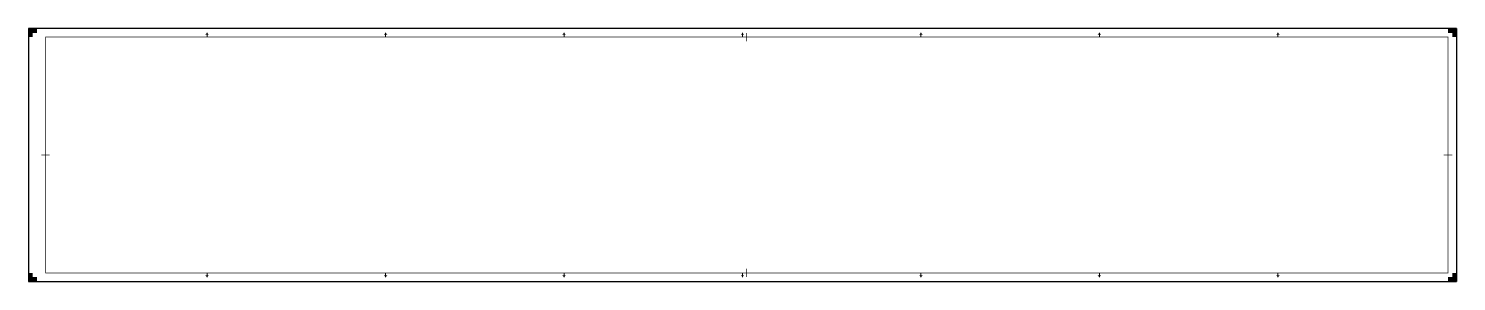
# Model space of a CAD drawing. Extents: x 0 to 1680, y 0 to 297.
import ezdxf

# ---------------------------------------------------------------- set-up
doc = ezdxf.new("R2010")
doc.units = 0
doc.header["$LTSCALE"] = 0.2
for name, color, linetype, lineweight in [('X-XX-AL-TEKENBLAD_KADER-G', 7, 'Continuous', 25), ('X-XX-AL-TEKENBLAD_KADER_AFSNIJMARKERING-G', 7, 'Continuous', 25), ('X-XX-AL-TEKENBLAD_KADER_CENTERMARKERING-G', 7, 'Continuous', 25), ('X-XX-AL-TEKENBLAD_KADER_VOUWMERK-G', 7, 'Continuous', 18)]:
    doc.layers.add(name, color=color, linetype=linetype, lineweight=lineweight)

msp = doc.modelspace()

# ---------------------------------------------------------------- hatches: boundary and pattern name
at = {"layer": 'X-XX-AL-TEKENBLAD_KADER_AFSNIJMARKERING-G'}
for points in [[(10, 297), (0, 297), (0, 287), (5, 287), (5, 292), (10, 292)], [(1680, 287), (1680, 297), (1670, 297), (1670, 292), (1675, 292), (1675, 287)], [(0, 10), (0, 0), (10, 0), (10, 5), (5, 5), (5, 10)], [(1670, 0), (1680, 0), (1680, 10), (1675, 10), (1675, 5), (1670, 5)]]:
    msp.add_hatch(color=256, dxfattribs=at).paths.add_polyline_path(points)
at = {"layer": 'X-XX-AL-TEKENBLAD_KADER_VOUWMERK-G'}
for points in [[(212, 290), (210, 292), (208, 290)], [(422, 290), (420, 292), (418, 290)], [(632, 290), (630, 292), (628, 290)], [(842, 290), (840, 292), (838, 290)], [(1052, 290), (1050, 292), (1048, 290)], [(1262, 290), (1260, 292), (1258, 290)], [(1472, 290), (1470, 292), (1468, 290)], [(208, 7), (210, 5), (212, 7)], [(418, 7), (420, 5), (422, 7)], [(628, 7), (630, 5), (632, 7)], [(838, 7), (840, 5), (842, 7)], [(1048, 7), (1050, 5), (1052, 7)], [(1258, 7), (1260, 5), (1262, 7)], [(1468, 7), (1470, 5), (1472, 7)]]:
    msp.add_hatch(color=256, dxfattribs=at).paths.add_polyline_path(points)

# ---------------------------------------------------------------- linework, layer by layer
at = {"layer": 'X-XX-AL-TEKENBLAD_KADER-G'}
for p, q in [((1680, 297), (0, 297)), ((0, 297), (0, 0)), ((1680, 297), (1680, 0)), ((0, 0), (1680, 0))]:
    msp.add_line(p, q, dxfattribs=at)
at = {"layer": 'X-XX-AL-TEKENBLAD_KADER-G', "const_width": 0.7, "flags": 128}
msp.add_lwpolyline([(20, 10), (1670, 10), (1670, 287), (20, 287)], close=True, dxfattribs=at)
at = {"layer": 'X-XX-AL-TEKENBLAD_KADER_CENTERMARKERING-G', "const_width": 0.7, "flags": 128}
for points in [[(845, 292), (845, 282)], [(15, 148.5), (25, 148.5)], [(1675, 148.5), (1665, 148.5)], [(845, 5), (845, 15)]]:
    msp.add_lwpolyline(points, dxfattribs=at)
at = {"layer": 'X-XX-AL-TEKENBLAD_KADER_VOUWMERK-G'}
for p, q in [((210, 287), (210, 292)), ((420, 287), (420, 292)), ((630, 287), (630, 292)), ((840, 287), (840, 292)), ((1050, 287), (1050, 292)), ((1260, 287), (1260, 292)), ((1470, 287), (1470, 292)), ((210, 5), (210, 10)), ((420, 5), (420, 10)), ((630, 5), (630, 10)), ((840, 5), (840, 10)), ((1050, 5), (1050, 10)), ((1260, 5), (1260, 10)), ((1470, 5), (1470, 10))]:
    msp.add_line(p, q, dxfattribs=at)

doc.saveas('drawing.dxf')
